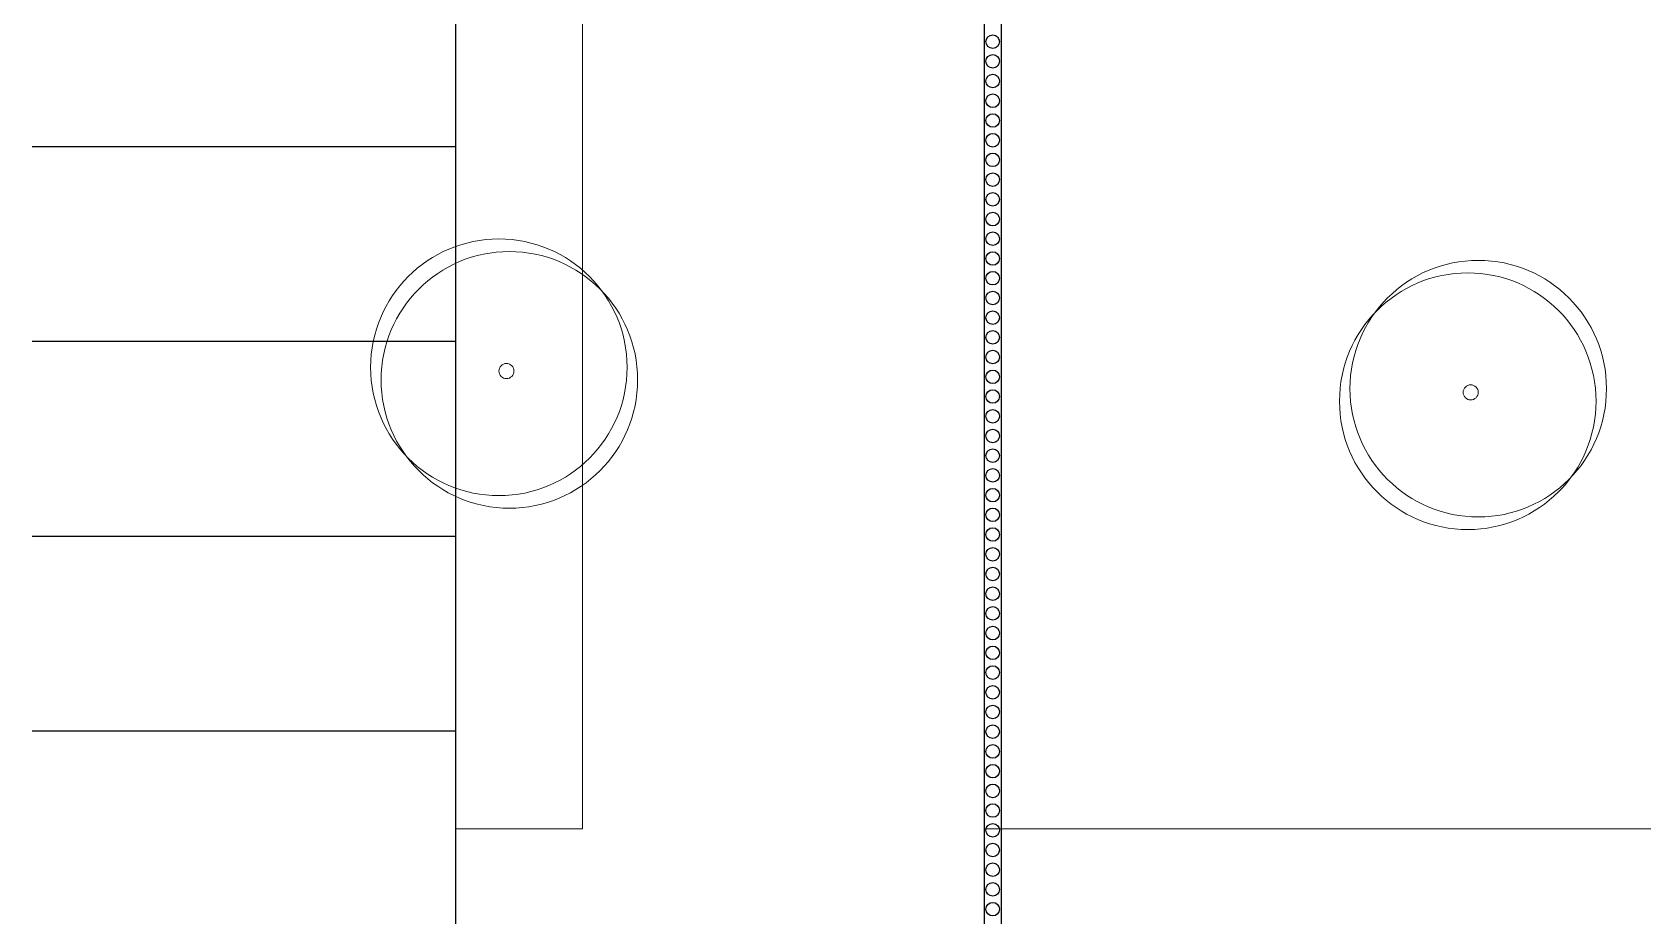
# Model space of a CAD drawing. Header units: metres. Extents: x 0 to 570, y -16 to 122.
# Drawn here: x 310.32 to 329.35, y 36.87 to 47.3 of the extents above; entities that cross this region are included whole.
import ezdxf

# ---------------------------------------------------------------- set-up
doc = ezdxf.new("R2010")
doc.units = ezdxf.units.M
doc.layers.add('ARQ- ARBOLES', color=85, linetype='Continuous', lineweight=13)
doc.layers.add('ARQ-ZONAS VERDES', color=82, linetype='Continuous', lineweight=13)
for name, color, linetype in [('ARQ-MOBILIARIO URBANO', 252, 'Continuous'), ('ARQ-MUROS MAMPOSTERIA', 7, 'Continuous'), ('ARQ-SUELO', 252, 'Continuous')]:
    doc.layers.add(name, color=color, linetype=linetype)

# ---------------------------------------------------------------- blocks, each defined once
blk = doc.blocks.new('ARBOL')
at = {"layer": 'ARQ- ARBOLES'}
for centre, radius in [((128.732, 225.111), 1.515), ((128.856, 224.963), 1.515), ((128.821, 225.067), 0.0892)]:
    blk.add_circle(centre, radius, dxfattribs=at)
blk = doc.blocks.new('reja')
at = {"layer": 'ARQ-MOBILIARIO URBANO'}
for points in [[(50.146, 285.041), (50.146, 192.741), (83.538, 192.741), (83.538, 198.441)], [(50.346, 284.841), (50.346, 192.941), (83.338, 192.941), (83.338, 198.441)]]:
    blk.add_lwpolyline(points, dxfattribs=at)
for centre in [(50.248, 228.683), (50.248, 228.451), (50.248, 228.218), (50.248, 227.985), (50.248, 227.752), (50.248, 227.519), (50.248, 227.287), (50.248, 227.054), (50.248, 226.821), (50.248, 226.588), (50.248, 226.356), (50.248, 226.123), (50.248, 225.89), (50.248, 225.657), (50.248, 225.424), (50.248, 225.192), (50.248, 224.959), (50.248, 224.726), (50.248, 224.493), (50.248, 224.26), (50.248, 224.028), (50.248, 223.795), (50.248, 223.562), (50.248, 223.329), (50.248, 223.096), (50.248, 222.864), (50.248, 222.631), (50.248, 222.398), (50.248, 222.165), (50.248, 221.933), (50.248, 221.7), (50.248, 221.467), (50.248, 221.234), (50.248, 221.001), (50.248, 220.769), (50.248, 220.536), (50.248, 220.303), (50.248, 220.07), (50.248, 219.837), (50.248, 219.605), (50.248, 219.372), (50.248, 219.139), (50.248, 218.906), (50.248, 218.674), (50.248, 218.441)]:
    blk.add_circle(centre, 0.08, dxfattribs=at)

msp = doc.modelspace()

# ---------------------------------------------------------------- linework, layer by layer
at = {"layer": 'ARQ-SUELO'}
for points in [[(315.321, 101.15), (315.321, 13.65), (310.321, 13.65)], [(315.321, 45.95), (310.321, 45.95)], [(315.321, 43.65), (310.321, 43.65)], [(315.321, 41.35), (310.321, 41.35)], [(315.321, 39.05), (310.321, 39.05)]]:
    msp.add_lwpolyline(points, dxfattribs=at)
at = {"layer": 'ARQ-ZONAS VERDES'}
for points in [[(315.321, 76.75), (316.821, 76.75), (316.821, 37.9), (315.321, 37.9), (315.321, 73.55)], [(321.566, 76.75), (321.566, 37.9), (352.466, 37.9), (352.466, 41.045)]]:
    msp.add_lwpolyline(points, dxfattribs=at)

# ---------------------------------------------------------------- block references
at = {"layer": 'ARQ-MUROS MAMPOSTERIA'}
msp.add_blockref('reja', (271.42, -181.491), dxfattribs=at)
at = {"layer": 'ARQ-ZONAS VERDES'}
msp.add_blockref('ARBOL', (187.102, -181.764), dxfattribs=at)
at = {"layer": 'ARQ-ZONAS VERDES', "xscale": -1}
msp.add_blockref('ARBOL', (456.135, -182.016), dxfattribs=at)

doc.saveas('drawing.dxf')
